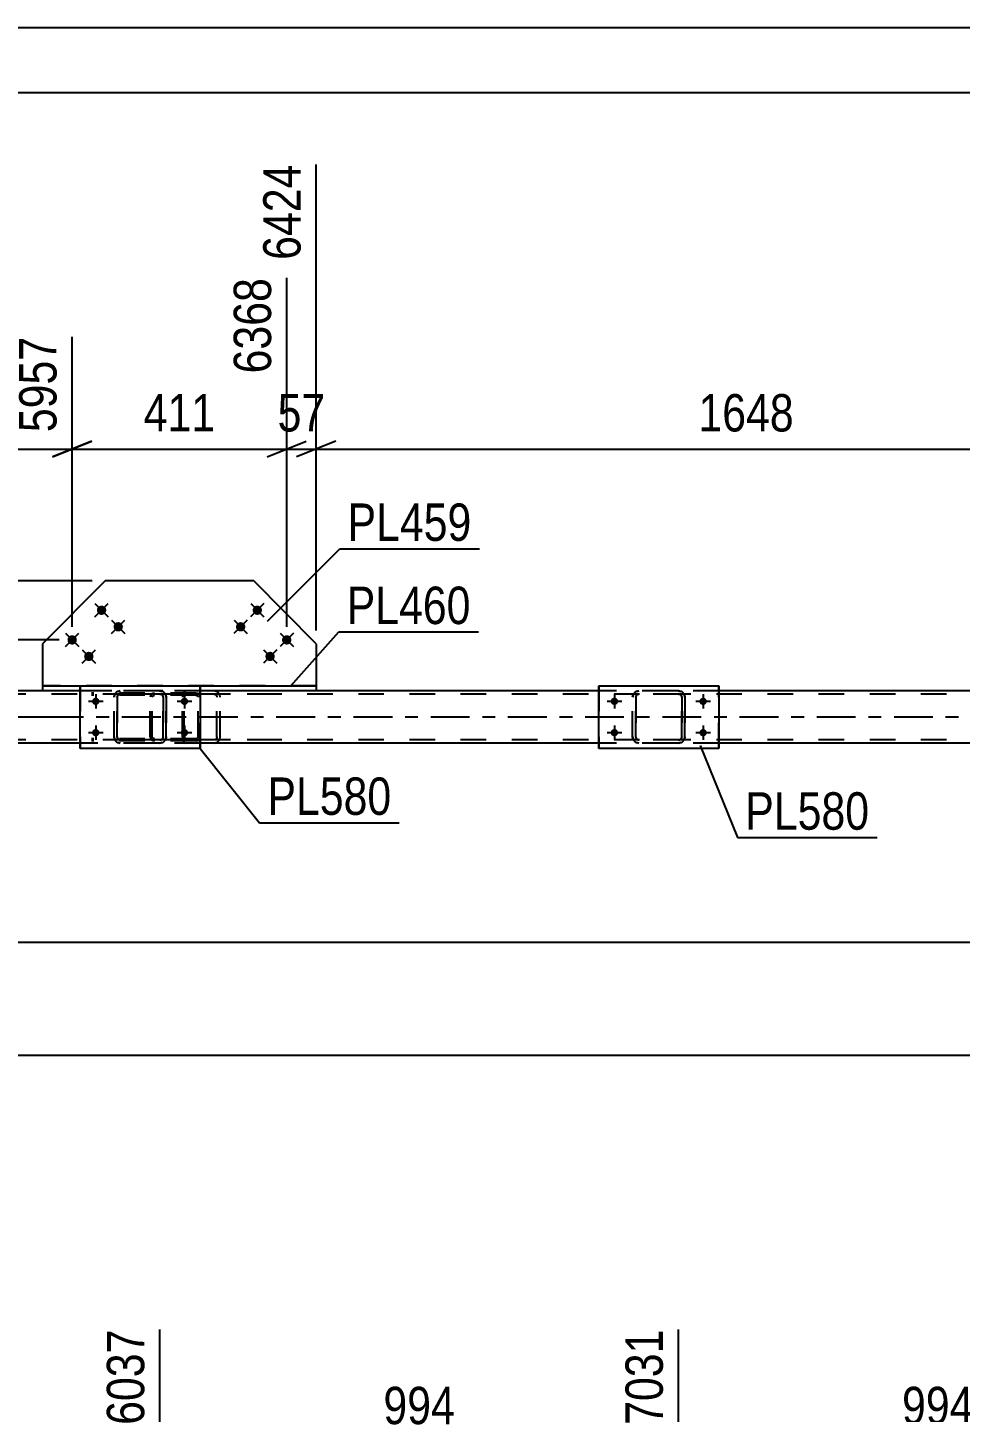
# Model space of a CAD drawing. Header units: millimetres. Extents: x 0 to 841, y 0 to 594.
# Drawn here: x 294.1 to 365.6, y 487.9 to 594 of the extents above; entities that cross this region are included whole.
import ezdxf

# ---------------------------------------------------------------- set-up
doc = ezdxf.new("R2010")
doc.units = ezdxf.units.MM
doc.linetypes.add('DXK_LINE_DOT2', pattern=[3.9198, 1.9599, -1.9599])
doc.linetypes.add('DXK_LINE_DOT3', pattern=[5.918699999999999, 2.979, -0.9799, 0.9799, -0.9799])
doc.styles.add('Arial Narrow', font='ARIALN.TTF', dxfattribs={"height": 0.2})

# ---------------------------------------------------------------- blocks, each defined once
blk = doc.blocks.new('Unknown-570349097-1114 - 28277')
at = {"color": 5, "linetype": 'Continuous'}
for p, q in [((841, 594), (0, 594)), ((836, 589), (5, 589))]:
    blk.add_line(p, q, dxfattribs=at)
blk = doc.blocks.new('Bolt-570349097-2302 - 2282')
at = {"linetype": 'Continuous'}
for points in [[(299.0493897905085, 542.3844698417781), (299.0555084666271, 542.4426851147499), (299.0735970707765, 542.4983561000306), (299.1028650441567, 542.5490497084245), (299.1420332358874, 542.5925503859896), (299.1893898080404, 542.6269569443773), (299.2428650511704, 542.6507656518847), (299.3001218405501, 542.662935953747), (299.3586577797349, 542.6629359493734), (299.4159145672958, 542.6507656389548), (299.469389806868, 542.6269569234562), (299.5167463738794, 542.5925503579919), (299.5559145591096, 542.5490496745736), (299.5851825249143, 542.498356061806), (299.6032711207445, 542.4426850738222), (299.6093897881636, 542.384469799936), (299.603271112045, 542.3262545269642), (299.5851825078956, 542.2705835416835), (299.5559145345155, 542.2198899332898), (299.5167463427847, 542.1763892557245), (299.4693897706317, 542.141982697337), (299.4159145275017, 542.1181739898295), (299.3586577381221, 542.1060036879671), (299.3001217989373, 542.1060036923409), (299.2428650113763, 542.1181740027595), (299.1893897718041, 542.141982718258), (299.1420332047928, 542.1763892837223), (299.1028650195626, 542.2198899671407), (299.0735970537579, 542.2705835799081), (299.0555084579277, 542.326254567892)], [(305.8493897622999, 542.3844698417901), (305.8555084384278, 542.4426851147609), (305.8735970425861, 542.4983561000387), (305.9028650159743, 542.5490497084279), (305.942033207712, 542.5925503859869), (305.9893897798704, 542.626956944367), (306.0428650230043, 542.6507656518659), (306.1001218123858, 542.6629359537192), (306.1586577515706, 542.6629359493361), (306.2159145391296, 542.6507656389084), (306.269389778698, 542.6269569234014), (306.3167463457039, 542.5925503579294), (306.3559145309272, 542.5490496745049), (306.3851824967238, 542.4983560617327), (306.4032710925451, 542.442685073746), (306.409389759955, 542.384469799859), (306.4032710838272, 542.3262545268881), (306.3851824796689, 542.2705835416103), (306.3559145062807, 542.2198899332211), (306.316746314543, 542.1763892556621), (306.2693897423846, 542.1419826972821), (306.2159144992507, 542.1181739897831), (306.1586577098691, 542.10600368793), (306.1001217706844, 542.1060036923129), (306.0428649831254, 542.1181740027406), (305.989389743557, 542.1419827182476), (305.942033176551, 542.1763892837196), (305.9028649913278, 542.2198899671441), (305.8735970255312, 542.2705835799163), (305.8555084297099, 542.326254567903)], [(299.0493897905201, 539.9844698417782), (299.0555084666388, 540.0426851147499), (299.0735970707882, 540.0983561000306), (299.1028650441683, 540.1490497084245), (299.1420332358991, 540.1925503859896), (299.1893898080521, 540.2269569443773), (299.2428650511822, 540.2507656518846), (299.3001218405618, 540.262935953747), (299.3586577797466, 540.2629359493734), (299.4159145673075, 540.2507656389548), (299.4693898068797, 540.2269569234562), (299.5167463738911, 540.1925503579919), (299.5559145591213, 540.1490496745735), (299.585182524926, 540.098356061806), (299.6032711207561, 540.0426850738222), (299.6093897881753, 539.984469799936), (299.6032711120567, 539.9262545269643), (299.5851825079072, 539.8705835416836), (299.5559145345271, 539.8198899332897), (299.5167463427964, 539.7763892557246), (299.4693897706434, 539.741982697337), (299.4159145275133, 539.7181739898296), (299.3586577381337, 539.7060036879672), (299.3001217989489, 539.7060036923408), (299.2428650113879, 539.7181740027594), (299.1893897718158, 539.741982718258), (299.1420332048044, 539.7763892837223), (299.1028650195742, 539.8198899671407), (299.0735970537695, 539.8705835799082), (299.0555084579393, 539.926254567892)], [(305.8493897623115, 539.9844698417901), (305.8555084384395, 540.042685114761), (305.8735970425977, 540.0983561000387), (305.9028650159859, 540.1490497084279), (305.9420332077236, 540.1925503859869), (305.9893897798821, 540.226956944367), (306.0428650230159, 540.2507656518659), (306.1001218123974, 540.2629359537191), (306.1586577515823, 540.2629359493361), (306.2159145391413, 540.2507656389084), (306.2693897787096, 540.2269569234013), (306.3167463457156, 540.1925503579295), (306.3559145309389, 540.1490496745049), (306.3851824967355, 540.0983560617327), (306.4032710925568, 540.042685073746), (306.4093897599667, 539.984469799859), (306.4032710838388, 539.9262545268881), (306.3851824796805, 539.8705835416102), (306.3559145062924, 539.8198899332211), (306.3167463145547, 539.7763892556621), (306.2693897423962, 539.7419826972821), (306.2159144992624, 539.7181739897832), (306.1586577098808, 539.7060036879299), (306.100121770696, 539.706003692313), (306.042864983137, 539.7181740027406), (305.9893897435686, 539.7419827182476), (305.9420331765627, 539.7763892837196), (305.9028649913394, 539.8198899671441), (305.8735970255428, 539.8705835799163), (305.8555084297215, 539.926254567903)]]:
    blk.add_hatch(color=1, dxfattribs=at).paths.add_polyline_path(points)
at = {"color": 1, "linetype": 'Continuous'}
for p, q in [((299.8893897824651, 542.3844698215293), (298.7693897871547, 542.3844698215319)), ((299.3293897848098, 542.9444698215306), (299.3293897848098, 541.8244698215306)), ((306.6893897541249, 542.384469821513), (305.5693897588146, 542.3844698215156)), ((306.1293897564697, 542.9444698215143), (306.1293897564697, 541.8244698215143)), ((299.3293897848157, 540.5444698215306), (299.3293897848157, 539.4244698215306)), ((306.1293897564755, 540.5444698215142), (306.1293897564755, 539.4244698215143)), ((299.8893897824709, 539.9844698215293), (298.7693897871605, 539.9844698215319)), ((306.6893897541307, 539.9844698215129), (305.5693897588204, 539.9844698215156))]:
    blk.add_line(p, q, dxfattribs=at)
blk = doc.blocks.new('Part-570349097-2381 - 2282')
at = {"color": 2, "linetype": 'Continuous'}
for p, q in [((300.0492847735271, 551.6277052731417), (295.2582526690047, 546.8021468014737)), ((311.4366791828512, 551.6277052731149), (300.0492847735271, 551.6277052731417)), ((316.2277106770663, 546.8021468014241), (311.4366791828512, 551.6277052731149)), ((295.2582526690047, 546.8021468014737), (295.2582526689965, 543.5859236569423)), ((316.2277106770663, 546.8021468014241), (316.2277106770757, 543.5859236569901))]:
    blk.add_line(p, q, dxfattribs=at)
at = {"color": 7, "linetype": 'DXK_LINE_DOT2'}
blk.add_line((316.2277113902196, 543.5859234986729), (295.2582526689965, 543.5859236569423), dxfattribs=at)
blk = doc.blocks.new('Bolt-570349097-2321 - 2282')
at = {"linetype": 'Continuous'}
for points in [[(311.9650389563359, 549.1084917383976, -1), (311.4577532105197, 549.6194331950163, -1)], [(310.687685314767, 547.8402773738702, -1), (310.1803995689507, 548.351218830489, -1)], [(314.2196422711361, 546.8376408200847, -1), (313.7123565253198, 547.3485822767035, -1)], [(312.9422886295683, 545.5694264555574, -1), (312.4350028837521, 546.0803679121761, -1)]]:
    blk.add_hatch(color=1, dxfattribs=at).paths.add_polyline_path(points)
at = {"color": 1, "linetype": 'Continuous'}
for p, q in [((312.2223379709869, 549.871248212655), (311.2004550577495, 548.8566767210242)), ((311.2041107684382, 549.8749039233446), (312.2186822602982, 548.8530210103347)), ((310.9449843294413, 548.6030338481247), (309.9231014162038, 547.5884623564939)), ((309.9267571268926, 548.6066895588143), (310.9413286187526, 547.5848066458044)), ((314.4769412857394, 547.6003972943475), (313.4550583725019, 546.5858258027167)), ((313.4587140831907, 547.604053005037), (314.4732855750506, 546.5821700920271)), ((313.1995876441937, 546.3321829298172), (312.1777047309563, 545.3176114381864)), ((312.181360441645, 546.3358386405067), (313.195931933505, 545.3139557274968))]:
    blk.add_line(p, q, dxfattribs=at)
blk = doc.blocks.new('Bolt-570349097-2322 - 2282')
at = {"linetype": 'Continuous'}
for points in [[(338.800925400774, 542.3844698415404), (338.8070440769019, 542.4426851145112), (338.8251326810602, 542.498356099789), (338.8544006544483, 542.5490497081782), (338.893568846186, 542.5925503857372), (338.9409254183445, 542.6269569441173), (338.9944006614783, 542.6507656516162), (339.0516574508599, 542.6629359534694), (339.1101933900447, 542.6629359490864), (339.1674501776037, 542.6507656386588), (339.2209254171721, 542.6269569231517), (339.268281984178, 542.5925503576798), (339.3074501694014, 542.5490496742552), (339.3367181351979, 542.498356061483), (339.3548067310193, 542.4426850734964), (339.3609253984292, 542.3844697996092), (339.3548067223013, 542.3262545266384), (339.336718118143, 542.2705835413606), (339.3074501447549, 542.2198899329713), (339.2682819530172, 542.1763892554123), (339.2209253808587, 542.1419826970323), (339.1674501377249, 542.1181739895334), (339.1101933483433, 542.1060036876802), (339.0516574091585, 542.1060036920632), (338.9944006215995, 542.1181740024908), (338.9409253820311, 542.1419827179978), (338.8935688150251, 542.1763892834698), (338.8544006298018, 542.2198899668944), (338.8251326640052, 542.2705835796665), (338.8070440681839, 542.3262545676532)], [(345.600925372563, 542.3844698415078), (345.607044048691, 542.4426851144785), (345.6251326528492, 542.4983560997564), (345.6544006262374, 542.5490497081456), (345.6935688179751, 542.5925503857046), (345.7409253901336, 542.6269569440847), (345.7944006332674, 542.6507656515836), (345.851657422649, 542.6629359534369), (345.9101933618338, 542.6629359490538), (345.9674501493928, 542.6507656386261), (346.0209253889612, 542.6269569231191), (346.0682819559671, 542.5925503576472), (346.1074501411904, 542.5490496742226), (346.136718106987, 542.4983560614504), (346.1548067028083, 542.4426850734637), (346.1609253702183, 542.3844697995767), (346.1548066940904, 542.3262545266058), (346.1367180899321, 542.2705835413279), (346.1074501165439, 542.2198899329388), (346.0682819248062, 542.1763892553798), (346.0209253526478, 542.1419826969998), (345.9674501095139, 542.1181739895007), (345.9101933201324, 542.1060036876476), (345.8516573809476, 542.1060036920305), (345.7944005933886, 542.1181740024582), (345.7409253538202, 542.1419827179653), (345.6935687868142, 542.1763892834372), (345.6544006015909, 542.2198899668617), (345.6251326357943, 542.2705835796339), (345.6070440399729, 542.3262545676206)], [(338.8009254007845, 539.9844698415403), (338.8070440769125, 540.0426851145112), (338.8251326810707, 540.098356099789), (338.8544006544589, 540.1490497081782), (338.8935688461966, 540.1925503857371), (338.9409254183551, 540.2269569441172), (338.9944006614888, 540.2507656516161), (339.0516574508704, 540.2629359534694), (339.1101933900552, 540.2629359490863), (339.1674501776142, 540.2507656386587), (339.2209254171826, 540.2269569231516), (339.2682819841885, 540.1925503576797), (339.3074501694118, 540.1490496742551), (339.3367181352084, 540.0983560614831), (339.3548067310297, 540.0426850734964), (339.3609253984397, 539.9844697996092), (339.3548067223118, 539.9262545266384), (339.3367181181535, 539.8705835413606), (339.3074501447653, 539.8198899329714), (339.2682819530277, 539.7763892554125), (339.2209253808692, 539.7419826970324), (339.1674501377354, 539.7181739895334), (339.1101933483538, 539.7060036876802), (339.051657409169, 539.7060036920632), (338.99440062161, 539.7181740024909), (338.9409253820416, 539.741982717998), (338.8935688150357, 539.7763892834698), (338.8544006298124, 539.8198899668944), (338.8251326640158, 539.8705835796666), (338.8070440681944, 539.9262545676532)], [(345.6009253725747, 539.9844698415078), (345.6070440487026, 540.0426851144786), (345.6251326528609, 540.0983560997564), (345.6544006262491, 540.1490497081456), (345.6935688179868, 540.1925503857046), (345.7409253901452, 540.2269569440847), (345.7944006332791, 540.2507656515836), (345.8516574226607, 540.2629359534368), (345.9101933618454, 540.2629359490538), (345.9674501494044, 540.2507656386261), (346.0209253889728, 540.2269569231191), (346.0682819559788, 540.1925503576472), (346.1074501412021, 540.1490496742226), (346.1367181069987, 540.0983560614504), (346.15480670282, 540.0426850734638), (346.16092537023, 539.9844697995767), (346.154806694102, 539.9262545266058), (346.1367180899438, 539.870583541328), (346.1074501165556, 539.8198899329387), (346.0682819248179, 539.7763892553797), (346.0209253526594, 539.7419826969997), (345.9674501095256, 539.7181739895008), (345.910193320144, 539.7060036876476), (345.8516573809592, 539.7060036920305), (345.7944005934002, 539.7181740024582), (345.7409253538318, 539.7419827179652), (345.6935687868258, 539.7763892834372), (345.6544006016026, 539.8198899668618), (345.6251326358059, 539.870583579634), (345.6070440399846, 539.9262545676206)]]:
    blk.add_hatch(color=1, dxfattribs=at).paths.add_polyline_path(points)
at = {"color": 1, "linetype": 'Continuous'}
for p, q in [((339.6409253919692, 542.3844698213412), (338.5209253966589, 542.3844698213439)), ((339.080925394314, 542.9444698213425), (339.080925394314, 541.8244698213425)), ((346.440925363629, 542.384469821325), (345.3209253683187, 542.3844698213276)), ((345.8809253659739, 542.9444698213263), (345.8809253659739, 541.8244698213263)), ((339.0809253943187, 540.5444698213425), (339.0809253943187, 539.4244698213425)), ((345.8809253659797, 540.5444698213263), (345.8809253659797, 539.4244698213263)), ((339.6409253919738, 539.9844698213412), (338.5209253966635, 539.9844698213439)), ((346.4409253636349, 539.9844698213249), (345.3209253683245, 539.9844698213276))]:
    blk.add_line(p, q, dxfattribs=at)
blk = doc.blocks.new('Bolt-570349097-2323 - 2282')
at = {"linetype": 'Continuous'}
for points in [[(300.0282104762692, 549.6194332118745, -1), (299.520924730452, 549.1084917552568, -1)], [(297.7736071615191, 547.3485822935833, -1), (297.2663214157018, 546.8376408369655, -1)], [(301.3055641178498, 548.3512188473348, -1), (300.7982783720325, 547.8402773907171, -1)], [(299.0509608030997, 546.0803679290436, -1), (298.5436750572824, 545.5694264724259, -1)]]:
    blk.add_hatch(color=1, dxfattribs=at).paths.add_polyline_path(points)
at = {"color": 1, "linetype": 'Continuous'}
for p, q in [((299.2636264988759, 549.8712481507877), (300.2855094121114, 548.8566766591549)), ((299.2672822096029, 548.8530209484269), (300.2818537013844, 549.8749038615157)), ((300.5409801404285, 548.6030337862516), (301.562863053664, 547.5884622946188)), ((300.5446358511555, 547.5848065838908), (301.559207342937, 548.6066894969796)), ((297.0090231841642, 547.6003972324912), (298.0309060973997, 546.5858257408585)), ((297.0126788948912, 546.5821700301304), (298.0272503866727, 547.6040529432192)), ((298.2863768257168, 546.3321828679545), (299.3082597389523, 545.3176113763218)), ((298.2900325364438, 545.3139556655937), (299.3046040282253, 546.3358385786826))]:
    blk.add_line(p, q, dxfattribs=at)
blk = doc.blocks.new('Part-570349097-2469 - 2282')
at = {"color": 2, "linetype": 'Continuous'}
for p, q in [((337.880925335962, 543.5844698220242), (337.88088141034, 543.5844698220271)), ((337.880925335962, 538.7844698220242), (337.880925335962, 543.5844698220242)), ((337.880925335962, 543.5844698220242), (347.0809252980211, 543.584469822002)), ((347.0809252980211, 543.584469822002), (347.0809252980211, 538.784469822002)), ((337.88088141034, 538.7844698220271), (337.880925335962, 538.7844698220242)), ((347.0809252980211, 538.784469822002), (337.880925335962, 538.7844698220242))]:
    blk.add_line(p, q, dxfattribs=at)
at = {"color": 7, "linetype": 'DXK_LINE_DOT2'}
for p, q in [((337.88088141034, 543.5844698220271), (337.88088141034, 538.7844698220271)), ((337.880925335962, 543.5844698220242), (337.88088141034, 543.5844698220271)), ((347.0808813723979, 538.7844698220056), (347.0808813723979, 543.5844698220055)), ((337.880925335962, 538.7844698220242), (337.88088141034, 538.7844698220271))]:
    blk.add_line(p, q, dxfattribs=at)
blk = doc.blocks.new('Part-570349097-2470 - 2282')
at = {"color": 7, "linetype": 'DXK_LINE_DOT2'}
for p, q in [((340.7758374440785, 543.1479319970141), (340.959525490665, 543.1844698214084)), ((340.9610351080656, 543.1844698213065), (340.7773470612906, 543.1479319969122)), ((344.0010350955184, 543.1844698212994), (340.959525490665, 543.1844698214084)), ((343.9995254749489, 543.1844698214013), (344.1832135215354, 543.147931997006)), ((344.1847231422946, 543.1479319969042), (344.0010350955184, 543.1844698212994)), ((340.4795254931458, 542.7044698214095), (340.5160633173526, 542.8881578689447)), ((340.4795254931458, 542.7044698214095), (340.4810351100493, 542.7044698213076)), ((340.4795254931458, 539.6644698214095), (340.4795254931458, 542.7044698214095)), ((340.517572934291, 542.8881578688429), (340.4810351100493, 542.7044698213076)), ((340.4810351100493, 539.6644698213076), (340.4810351100493, 542.7044698213076)), ((340.7377944040088, 542.7963138451765), (340.7195254919048, 542.7044698214089)), ((340.7210351090575, 542.704469821307), (340.7195254919048, 542.7044698214089)), ((340.7195254919048, 542.7044698214089), (340.7195254919048, 539.6644698214089)), ((340.7210351090575, 542.704469821307), (340.7393040211789, 542.7963138450747)), ((340.7210351090575, 539.6644698213071), (340.7210351090575, 542.704469821307)), ((340.7898198640578, 542.8741754488939), (340.7377944040088, 542.7963138451765)), ((340.7393040211789, 542.7963138450747), (340.7913294812838, 542.874175448792)), ((340.8676814673724, 542.9262009092118), (340.7898198640578, 542.8741754488939)), ((340.7913294812838, 542.874175448792), (340.8691910846787, 542.9262009091094)), ((340.959525490665, 542.9444698214083), (340.8676814673724, 542.9262009092118)), ((340.8691910846787, 542.9262009091094), (340.9610351080656, 542.9444698213065)), ((344.0010350955184, 542.9444698212994), (340.959525490665, 542.9444698214083)), ((344.0913694982416, 542.9262009092042), (343.9995254749489, 542.9444698214013)), ((344.0010350955184, 542.9444698212994), (344.0928791189065, 542.9262009091018)), ((344.1692311015573, 542.8741754488857), (344.0913694982416, 542.9262009092042)), ((344.0928791189065, 542.9262009091018), (344.1707407223025, 542.8741754487838)), ((344.2212565616052, 542.7963138451684), (344.1692311015573, 542.8741754488857)), ((344.1707407223025, 542.8741754487838), (344.2227661824062, 542.7963138450665)), ((344.2373839524905, 542.7152359756512), (344.2212565616052, 542.7963138451684)), ((344.2227661824062, 542.7963138450665), (344.2410350945277, 542.7044698212989)), ((344.2395254737091, 542.7044698214007), (344.2373839524905, 542.7152359756512)), ((344.2410350945277, 542.7044698212989), (344.2395254737091, 542.7044698214007)), ((344.2395254737091, 542.7044698214007), (344.2395254737091, 539.6644698214008)), ((344.2410350945277, 539.6644698212989), (344.2410350945277, 542.7044698212989)), ((344.4429876482625, 542.8881578689354), (344.4795254724693, 542.7044698214002)), ((344.481035093537, 542.7044698212983), (344.444497269293, 542.8881578688336)), ((344.481035093537, 542.7044698212983), (344.4795254724693, 542.7044698214002)), ((344.4795254724693, 542.7044698214002), (344.4795254724693, 539.6644698214002)), ((344.481035093537, 539.6644698212983), (344.481035093537, 542.7044698212983)), ((340.4810351100493, 539.6644698213076), (340.4795254931458, 539.6644698214095)), ((340.5160633173526, 539.4807817738742), (340.4795254931458, 539.6644698214095)), ((340.4810351100493, 539.6644698213076), (340.517572934291, 539.4807817737724)), ((340.7195254919048, 539.6644698214089), (340.7210351090575, 539.6644698213071)), ((340.7195254919048, 539.6644698214089), (340.7377944040088, 539.5726257976413)), ((340.7393040211789, 539.5726257975394), (340.7210351090575, 539.6644698213071)), ((340.7377944040088, 539.5726257976413), (340.7898198640578, 539.494764193924)), ((340.7913294812838, 539.4947641938221), (340.7393040211789, 539.5726257975394)), ((340.959525490665, 539.1844698214084), (340.7758374440785, 539.2210076458036)), ((340.7773470612906, 539.2210076457018), (340.9610351080656, 539.1844698213065)), ((340.7898198640578, 539.494764193924), (340.8676814673724, 539.442738733606)), ((340.8691910846787, 539.4427387335036), (340.7913294812838, 539.4947641938221)), ((340.8676814673724, 539.442738733606), (340.959525490665, 539.4244698214084)), ((340.9610351080656, 539.4244698213065), (340.8691910846787, 539.4427387335036)), ((344.0010350955184, 539.4244698212995), (340.959525490665, 539.4244698214084)), ((344.0010350955184, 539.1844698212994), (340.959525490665, 539.1844698214084)), ((343.9995254749489, 539.4244698214013), (344.0913694982416, 539.4427387335984)), ((344.1832135215354, 539.2210076457956), (343.9995254749489, 539.1844698214013)), ((344.0928791189065, 539.442738733496), (344.0010350955184, 539.4244698212995)), ((344.0010350955184, 539.1844698212994), (344.1847231422946, 539.2210076456937)), ((344.0913694982416, 539.4427387335984), (344.1692311015573, 539.4947641939158)), ((344.1707407223025, 539.4947641938139), (344.0928791189065, 539.442738733496)), ((344.1692311015573, 539.4947641939158), (344.2212565616052, 539.5726257976331)), ((344.2227661824062, 539.5726257975313), (344.1707407223025, 539.4947641938139)), ((344.2212565616052, 539.5726257976331), (344.2395254737091, 539.6644698214008)), ((344.2410350945277, 539.6644698212989), (344.2227661824062, 539.5726257975313)), ((344.2395254737091, 539.6644698214008), (344.2410350945277, 539.6644698212989)), ((344.4795254724693, 539.6644698214002), (344.4429876482625, 539.4807817738649)), ((344.444497269293, 539.480781773763), (344.481035093537, 539.6644698212983)), ((344.4795254724693, 539.6644698214002), (344.481035093537, 539.6644698212983))]:
    blk.add_line(p, q, dxfattribs=at)
at = {"color": 7, "linetype": 'DXK_LINE_DOT3'}
blk.add_line((342.4820525950103, 541.1844698203932), (342.4785080003443, 541.1844698208716), dxfattribs=at)
at = {"color": 7, "linetype": 'DXK_LINE_DOT2'}
for centre, radius, start, end in [((340.9595254922861, 542.7044698230305), 0.4799999987588984, 112.5000001482278, 157.5000001480804), ((340.9610351093679, 542.7044698225918), 0.4799999990202568, 112.5000001184796, 157.5000001174824), ((343.9995254733325, 542.704469823026), 0.4799999987538754, 22.49999985156085, 67.49999985211895), ((344.0010350942222, 542.7044698225916), 0.4799999990111311, 22.49999988180539, 67.49999988170778), ((340.9595254922859, 539.6644698197863), 0.4799999987579057, 202.4999998516888, 247.4999998517453), ((340.9610351093678, 539.6644698200213), 0.4799999990193215, 202.4999998822862, 247.4999998814881), ((343.9995254733329, 539.664469819776), 0.4799999987541378, 292.5000001478181, 337.5000001482466), ((344.0010350942221, 539.6644698200072), 0.4799999990121123, 292.5000001182653, 337.5000001179638)]:
    blk.add_arc(centre, radius, start, end, dxfattribs=at)
blk = doc.blocks.new('Part-570349097-2475 - 2282')
at = {"color": 2, "linetype": 'Continuous'}
for p, q in [((298.1293897272168, 543.5844698221179), (298.1293458015949, 543.5844698221214)), ((298.1293897272168, 538.7844698221179), (298.1293897272168, 543.5844698221179)), ((298.1293897272168, 543.5844698221179), (307.329389689276, 543.5844698220964)), ((307.329389689276, 543.5844698220964), (307.329389689276, 538.7844698220963)), ((298.1293458015949, 538.7844698221214), (298.1293897272168, 538.7844698221179)), ((307.329389689276, 538.7844698220963), (298.1293897272168, 538.7844698221179))]:
    blk.add_line(p, q, dxfattribs=at)
at = {"color": 7, "linetype": 'DXK_LINE_DOT2'}
for p, q in [((298.1293458015949, 543.5844698221214), (298.1293458015949, 538.7844698221214)), ((298.1293897272168, 543.5844698221179), (298.1293458015949, 543.5844698221214)), ((307.3293457636528, 538.7844698220998), (307.3293457636528, 543.5844698220999)), ((298.1293897272168, 538.7844698221179), (298.1293458015949, 538.7844698221214))]:
    blk.add_line(p, q, dxfattribs=at)
blk = doc.blocks.new('Part-570349097-2476 - 2282')
at = {"color": 7, "linetype": 'DXK_LINE_DOT2'}
for p, q in [((301.0243018353334, 543.1479319971085), (301.2079898819199, 543.1844698215026)), ((301.2094994993228, 543.1844698214007), (301.0258114525454, 543.147931997006)), ((304.2494994867732, 543.1844698213932), (301.2079898819199, 543.1844698215026)), ((304.2479898662038, 543.1844698214957), (304.4316779127903, 543.1479319971003)), ((304.4331875335506, 543.1479319969984), (304.2494994867732, 543.1844698213932)), ((300.7279898844019, 542.7044698215038), (300.7645277086074, 542.888157869039)), ((300.7279898844019, 542.7044698215038), (300.7294995013031, 542.704469821402)), ((300.7279898844019, 539.6644698215038), (300.7279898844019, 542.7044698215038)), ((300.766037325547, 542.8881578689366), (300.7294995013031, 542.704469821402)), ((300.7294995013031, 539.6644698214019), (300.7294995013031, 542.704469821402)), ((300.9862587952637, 542.7963138452708), (300.9679898831609, 542.7044698215032)), ((300.9694995003123, 542.7044698214013), (300.9679898831609, 542.7044698215032)), ((300.9679898831609, 542.7044698215032), (300.9679898831609, 539.6644698215032)), ((300.9694995003123, 542.7044698214013), (300.9877684124338, 542.7963138451689)), ((300.9694995003123, 539.6644698214013), (300.9694995003123, 542.7044698214013)), ((301.0382842553127, 542.8741754489881), (300.9862587952637, 542.7963138452708)), ((300.9877684124338, 542.7963138451689), (301.0397938725375, 542.8741754488857)), ((301.1161458586272, 542.9262009093055), (301.0382842553127, 542.8741754489881)), ((301.0397938725375, 542.8741754488857), (301.1176554759347, 542.9262009092037)), ((301.2079898819199, 542.9444698215026), (301.1161458586272, 542.9262009093055)), ((301.1176554759347, 542.9262009092037), (301.2094994993228, 542.9444698214007)), ((304.2494994867732, 542.9444698213932), (301.2079898819199, 542.9444698215026)), ((304.3398338894964, 542.926200909298), (304.2479898662038, 542.9444698214957)), ((304.2494994867732, 542.9444698213932), (304.3413435101625, 542.9262009091962)), ((304.4176954928122, 542.87417544898), (304.3398338894964, 542.926200909298)), ((304.3413435101625, 542.9262009091962), (304.4192051135574, 542.8741754488782)), ((304.46972095286, 542.7963138452627), (304.4176954928122, 542.87417544898)), ((304.4192051135574, 542.8741754488782), (304.47123057366, 542.7963138451603)), ((304.4857928563437, 542.7155149297579), (304.46972095286, 542.7963138452627)), ((304.47123057366, 542.7963138451603), (304.4894994857825, 542.7044698213926)), ((304.4879898649652, 542.7044698214951), (304.4857928563437, 542.7155149297579)), ((304.4894994857825, 542.7044698213926), (304.4879898649652, 542.7044698214951)), ((304.4879898649652, 542.7044698214951), (304.4879898649652, 539.664469821495)), ((304.4894994857825, 539.6644698213926), (304.4894994857825, 542.7044698213926)), ((304.6914520395174, 542.8881578690298), (304.7279898637242, 542.7044698214945)), ((304.729499484793, 542.7044698213921), (304.6929616605478, 542.8881578689272)), ((304.729499484793, 542.7044698213921), (304.7279898637242, 542.7044698214945)), ((304.7279898637242, 542.7044698214945), (304.7279898637242, 539.6644698214944)), ((304.729499484793, 539.664469821392), (304.729499484793, 542.7044698213921)), ((300.7294995013031, 539.6644698214019), (300.7279898844019, 539.6644698215038)), ((300.7645277086074, 539.4807817739685), (300.7279898844019, 539.6644698215038)), ((300.7294995013031, 539.6644698214019), (300.766037325547, 539.480781773866)), ((300.9679898831609, 539.6644698215032), (300.9694995003123, 539.6644698214013)), ((300.9679898831609, 539.6644698215032), (300.9862587952637, 539.5726257977356)), ((300.9877684124338, 539.5726257976337), (300.9694995003123, 539.6644698214013)), ((300.9862587952637, 539.5726257977356), (301.0382842553127, 539.4947641940182)), ((301.0397938725375, 539.4947641939158), (300.9877684124338, 539.5726257976337)), ((301.2079898819199, 539.1844698215026), (301.0243018353334, 539.221007645898)), ((301.0258114525454, 539.2210076457956), (301.2094994993228, 539.1844698214007)), ((301.0382842553127, 539.4947641940182), (301.1161458586272, 539.4427387336997)), ((301.1176554759347, 539.4427387335978), (301.0397938725375, 539.4947641939158)), ((301.1161458586272, 539.4427387336997), (301.2079898819199, 539.4244698215026)), ((301.2094994993228, 539.4244698214007), (301.1176554759347, 539.4427387335978)), ((304.2494994867732, 539.4244698213932), (301.2079898819199, 539.4244698215026)), ((304.2494994867732, 539.1844698213932), (301.2079898819199, 539.1844698215026)), ((304.2479898662038, 539.4244698214957), (304.3398338894964, 539.4427387336922)), ((304.4316779127903, 539.2210076458898), (304.2479898662038, 539.1844698214957)), ((304.3413435101625, 539.4427387335903), (304.2494994867732, 539.4244698213932)), ((304.2494994867732, 539.1844698213932), (304.4331875335506, 539.221007645788)), ((304.3398338894964, 539.4427387336922), (304.4176954928122, 539.4947641940101)), ((304.4192051135574, 539.4947641939083), (304.3413435101625, 539.4427387335903)), ((304.4176954928122, 539.4947641940101), (304.46972095286, 539.5726257977275)), ((304.47123057366, 539.5726257976249), (304.4192051135574, 539.4947641939083)), ((304.46972095286, 539.5726257977275), (304.4879898649652, 539.664469821495)), ((304.4894994857825, 539.6644698213926), (304.47123057366, 539.5726257976249)), ((304.4879898649652, 539.664469821495), (304.4894994857825, 539.6644698213926)), ((304.7279898637242, 539.6644698214944), (304.6914520395174, 539.4807817739593)), ((304.6929616605478, 539.4807817738567), (304.729499484793, 539.664469821392)), ((304.7279898637242, 539.6644698214944), (304.729499484793, 539.664469821392))]:
    blk.add_line(p, q, dxfattribs=at)
at = {"color": 7, "linetype": 'DXK_LINE_DOT3'}
blk.add_line((302.7305169855061, 541.1844698205799), (302.7269723908402, 541.1844698210609), dxfattribs=at)
at = {"color": 7, "linetype": 'DXK_LINE_DOT2'}
for centre, radius, start, end in [((301.207989883541, 542.7044698231249), 0.4799999987588983, 112.5000001482278, 157.5000001480804), ((301.2094995006177, 542.7044698226927), 0.4799999990117553, 112.5000001182426, 157.5000001179791), ((304.2479898645874, 542.7044698231202), 0.4799999987538855, 22.49999985156593, 67.49999985212678), ((304.2494994854774, 542.7044698226873), 0.4799999990101145, 22.49999988159221, 67.49999988154406), ((301.2079898835414, 539.6644698198811), 0.4799999987586611, 202.499999851727, 247.4999998517093), ((301.2094995006181, 539.6644698201085), 0.4799999990115444, 202.499999881827, 247.4999998816913), ((304.2479898645878, 539.6644698198703), 0.4799999987541248, 292.5000001478103, 337.5000001482415), ((304.2494994854782, 539.6644698200998), 0.4799999990105535, 292.5000001183278, 337.5000001180234)]:
    blk.add_arc(centre, radius, start, end, dxfattribs=at)
blk = doc.blocks.new('Part-570349097-2549 - 2282')
at = {"color": 2, "linetype": 'Continuous'}
for p, q in [((295.2582530536246, 543.5859235424286), (295.2582530536246, 543.1859235424287)), ((295.2582530536246, 543.5859235424286), (316.2277117740048, 543.5859235423792)), ((298.1293897272168, 543.185923542422), (295.2582530536246, 543.1859235424287)), ((316.2277117740048, 543.1859235423792), (307.329389689276, 543.1859235424002)), ((316.2277117740048, 543.5859235423792), (316.2277117740048, 543.1859235423792))]:
    blk.add_line(p, q, dxfattribs=at)
at = {"color": 7, "linetype": 'DXK_LINE_DOT2'}
blk.add_line((307.329389689276, 543.1859235424002), (298.1293897272168, 543.185923542422), dxfattribs=at)
blk = doc.blocks.new('Part-570349097-2594 - 2282')
at = {"color": 2, "linetype": 'Continuous'}
for p, q in [((295.2582530536246, 543.1859235584317), (267.577616724132, 543.1859235584972)), ((337.880925335962, 543.1859235583307), (316.2277117740048, 543.185923558382)), ((377.6324640482151, 543.1859235582366), (347.0809252980211, 543.1859235583089)), ((298.1293897272168, 539.1859235584249), (267.577616724132, 539.1859235584972)), ((337.880925335962, 539.1859235583307), (307.329389689276, 539.185923558403)), ((377.6324640482151, 539.1859235582366), (347.0809252980211, 539.1859235583089))]:
    blk.add_line(p, q, dxfattribs=at)
at = {"color": 7, "linetype": 'DXK_LINE_DOT2'}
for p, q in [((316.2277117740048, 543.185923558382), (295.2582530536246, 543.1859235584317)), ((347.0809252980211, 543.1859235583089), (337.880925335962, 543.1859235583307)), ((752.595995924708, 542.9459235573684), (76.4147345815191, 542.9459235589503)), ((752.595995924708, 539.4259235573683), (76.4147345815191, 539.4259235589503)), ((307.329389689276, 539.185923558403), (298.1293897272168, 539.1859235584249)), ((347.0809252980211, 539.1859235583089), (337.880925335962, 539.1859235583307))]:
    blk.add_line(p, q, dxfattribs=at)
at = {"color": 7, "linetype": 'DXK_LINE_DOT3'}
blk.add_line((76.4147345815191, 541.1859235589337), (752.595995924708, 541.1859235557312), dxfattribs=at)
blk = doc.blocks.new('Part-570349097-2602 - 2282')
at = {"color": 7, "linetype": 'DXK_LINE_DOT2'}
for p, q in [((306.2313216654339, 543.1859235902707), (306.1317643721238, 543.1493857658777)), ((312.8953026027523, 543.1859235903283), (306.2313216654339, 543.1859235902707)), ((307.359476008733, 542.9459235902451), (307.359476008733, 543.1859235902451)), ((308.5598262145731, 543.1493857658475), (308.3667845226591, 543.1859235902429)), ((305.9909690976922, 542.8896116378112), (305.9711659207905, 542.7059235902766)), ((305.9711659207905, 539.6659235902765), (305.9711659207905, 542.7059235902766)), ((306.0473637742316, 543.0453348452442), (305.9909690976922, 542.8896116378112)), ((306.1317643721238, 543.1493857658777), (306.0473637742316, 543.0453348452442)), ((306.101243793111, 542.7059235902736), (306.1111453815631, 542.7977676140407)), ((306.101243793111, 539.6659235902737), (306.101243793111, 542.7059235902736)), ((306.1111453815631, 542.7977676140407), (306.1393427198321, 542.8756292177575)), ((306.1393427198321, 542.8756292177575), (306.1815430187795, 542.9276546780742)), ((306.1815430187795, 542.9276546780742), (306.2313216654339, 542.9459235902707)), ((312.8953026027523, 542.9459235903283), (306.2313216654339, 542.9459235902707)), ((308.3667845226591, 542.9459235902428), (308.4633053686155, 542.9276546780457)), ((308.4633053686155, 542.9276546780457), (308.5451317907392, 542.8756292177271)), ((308.5451317907392, 542.8756292177271), (308.5998064580198, 542.7977676140099)), ((308.5998064580198, 542.7977676140099), (308.6190056479896, 542.7059235902423)), ((308.6190056479896, 539.6659235902422), (308.6190056479896, 542.7059235902423)), ((308.8712267733225, 542.7059235902416), (308.8328283933806, 542.8896116377769)), ((308.8712267733225, 539.6659235902416), (308.8712267733225, 542.7059235902416)), ((305.9711659207905, 539.6659235902765), (305.9909690976922, 539.4822355427407)), ((305.9909690976922, 539.4822355427407), (306.0473637742316, 539.3265123353056)), ((306.0473637742316, 539.3265123353056), (306.1317643721238, 539.2224614146672)), ((306.1111453815631, 539.5740795665055), (306.101243793111, 539.6659235902737)), ((306.1393427198321, 539.4962179627876), (306.1111453815631, 539.5740795665055)), ((306.1317643721238, 539.2224614146672), (306.2313216654339, 539.1859235902707)), ((306.1815430187795, 539.4441925024685), (306.1393427198321, 539.4962179627876)), ((306.2313216654339, 539.4259235902707), (306.1815430187795, 539.4441925024685)), ((312.8953026027442, 539.4259235903284), (306.2313216654339, 539.4259235902707)), ((312.8953026027442, 539.1859235903283), (306.2313216654339, 539.1859235902707)), ((307.359476008733, 539.1859235902451), (307.359476008733, 539.4259235902451)), ((308.4633053686155, 539.4441925024399), (308.3667845226591, 539.4259235902427)), ((308.3667845226591, 539.1859235902429), (308.5598262145731, 539.222461414637)), ((308.5451317907392, 539.4962179627573), (308.4633053686155, 539.4441925024399)), ((308.5998064580198, 539.5740795664746), (308.5451317907392, 539.4962179627573)), ((308.6190056479896, 539.6659235902422), (308.5998064580198, 539.5740795664746)), ((308.8328283933806, 539.4822355427063), (308.8712267733225, 539.6659235902416))]:
    blk.add_line(p, q, dxfattribs=at)
for centre, radius, start, end in [((308.3823653435721, 542.689549372794), 0.4928913360091224, 23.94724192882859, 68.89731323093123), ((308.382365343572, 539.6822978076915), 0.4928913360101366, 291.1026867690375, 336.0527580709423)]:
    blk.add_arc(centre, radius, start, end, dxfattribs=at)
blk = doc.blocks.new('Part-570349097-2603 - 2282')
at = {"color": 7, "linetype": 'DXK_LINE_DOT2'}
for p, q in [((307.021054687351, 543.0159235865397), (299.0045128229132, 543.0159235866549)), ((307.021054687351, 542.8559235865396), (299.0045128229132, 542.8559235866549)), ((303.514542984924, 542.8183822849044), (303.4887821961008, 542.6959235865478)), ((303.4887821961008, 539.6759235865478), (303.4887821961008, 542.6959235865478)), ((303.6579928543651, 542.6959235865472), (303.670873248775, 542.7571529357258)), ((303.6579928543651, 539.6759235865472), (303.6579928543651, 542.6959235865472)), ((303.670873248775, 542.7571529357258), (303.7075535087217, 542.8090606715368)), ((303.8272035126283, 543.0159235865472), (303.6976952816348, 542.9915650369506)), ((303.7075535087217, 542.8090606715368), (303.7624493971315, 542.843744311749)), ((303.7624493971315, 542.843744311749), (303.8272035126283, 542.8559235865472)), ((307.1505629183445, 542.9915650369426), (307.021054687351, 543.0159235865397)), ((307.021054687351, 542.8559235865396), (307.0858088028477, 542.8437443117408)), ((307.0858088028477, 542.8437443117408), (307.1407046912587, 542.8090606715286)), ((307.1407046912587, 542.8090606715286), (307.1773849512019, 542.7571529357176)), ((307.1773849512019, 542.7571529357176), (307.1902653456141, 542.695923586539)), ((307.1902653456141, 539.675923586539), (307.1902653456141, 542.695923586539)), ((307.338051787386, 542.7977675821929), (307.3337152150552, 542.818382284895)), ((307.3594760038773, 542.6959235865385), (307.338051787386, 542.7977675821929)), ((307.3594760038773, 539.6759235865385), (307.3594760038773, 542.6959235865385)), ((307.021054687351, 539.5159235865397), (299.0045128229202, 539.5159235866549)), ((307.021054687351, 539.3559235865396), (299.0045128229202, 539.3559235866549)), ((303.4887821961008, 539.6759235865478), (303.514542984924, 539.5534648881911)), ((303.670873248775, 539.6146942373686), (303.6579928543651, 539.6759235865472)), ((303.7075535087217, 539.5627865015576), (303.670873248775, 539.6146942373686)), ((303.6976952816348, 539.3802821361437), (303.8272035126283, 539.3559235865472)), ((303.7624493971315, 539.5281028613455), (303.7075535087217, 539.5627865015576)), ((303.8272035126283, 539.5159235865472), (303.7624493971315, 539.5281028613455)), ((307.0858088028477, 539.5281028613373), (307.021054687351, 539.5159235865397)), ((307.021054687351, 539.3559235865396), (307.1505629183445, 539.3802821361355)), ((307.1407046912587, 539.5627865015495), (307.0858088028477, 539.5281028613373)), ((307.1773849512019, 539.6146942373605), (307.1407046912587, 539.5627865015495)), ((307.1902653456141, 539.675923586539), (307.1773849512019, 539.6146942373605)), ((307.3337152150552, 539.5534648881818), (307.3594760038773, 539.6759235865385))]:
    blk.add_line(p, q, dxfattribs=at)
for centre, radius, start, end in [((303.8154967398343, 542.6835428944844), 0.3297799627076381, 110.9290920559415, 155.8657005845885), ((307.0327614601445, 542.6835428944768), 0.329779962707319, 24.13429941512131, 69.07090794395904), ((303.8154967398342, 539.6883042786089), 0.3297799627066698, 204.1342994150749, 249.0709079440104), ((307.0327614601444, 539.6883042786023), 0.3297799627083501, 290.9290920559999, 335.8657005845404)]:
    blk.add_arc(centre, radius, start, end, dxfattribs=at)
blk = doc.blocks.new('StraightDimension-570349097-3339 - 2282')
at = {"color": 7, "linetype": 'Continuous'}
blk.add_line((61.11951739551088, 515.2821152711833), (783.0795756420005, 515.2821152711833), dxfattribs=at)
blk = doc.blocks.new('StraightDimension-570349097-19652 - 2282')
at = {"color": 7, "linetype": 'Continuous'}
for p, q in [((316.227711026842, 547.8021467242961), (316.227711026842, 583.524818676523)), ((313.9659998291207, 548.0931115485321), (313.9659998291207, 574.8248186765229)), ((312.465999769516, 561.1123186526811), (315.4659998887253, 562.3123187003648)), ((317.7277110864466, 562.3123187003648), (314.7277109672373, 561.1123186526811)), ((313.9659998291207, 561.712318676523), (316.227711026842, 561.712318676523))]:
    blk.add_line(p, q, dxfattribs=at)
at = {"color": 0, "linetype": 'Continuous'}
blk.add_wipeout([(315.6276819626025, 584.1248208803925), (311.42768196263086, 584.1248054529311), (311.4277132307893, 575.6123054529885), (315.627713230761, 575.61232088045)], dxfattribs=at)
at = {"color": 3, "linetype": 'Continuous', "style": 'Arial Narrow'}
blk.add_text('6424', height=2.86328125, rotation=90.0002104591497, dxfattribs=at).set_placement((315.027711026842, 576.212318676523))
at = {"color": 0}
blk.add_wipeout([(317.5249804279813, 562.462318676523), (317.5249804279813, 566.6623186765229), (312.66873042798125, 566.6623186765229), (312.66873042798125, 562.462318676523)], dxfattribs=at)
at = {"color": 3, "style": 'Arial Narrow'}
blk.add_text('57', height=2.86328125, dxfattribs=at).set_placement((313.2687304279813, 563.062318676523))
blk = doc.blocks.new('StraightDimension-570349097-10145 - 2282')
at = {"color": 7, "linetype": 'Continuous'}
blk.add_line((61.75951739499865, 523.9366836294365), (782.4395756419922, 523.9366836294365), dxfattribs=at)
blk = doc.blocks.new('StraightDimension-570349097-19651 - 2282')
at = {"color": 7, "linetype": 'Continuous'}
for p, q in [((316.227711026842, 547.8021467242961), (316.227711026842, 583.524818676523)), ((382.1280371920694, 548.0931115721726), (382.1280371920694, 570.3248186765229)), ((317.7277110864466, 562.3123187003648), (314.7277109672373, 561.1123186526811)), ((380.6280371324647, 561.1123186526811), (383.628037251674, 562.3123187003648)), ((316.227711026842, 561.712318676523), (382.1280371920694, 561.712318676523))]:
    blk.add_line(p, q, dxfattribs=at)
at = {"color": 0}
blk.add_wipeout([(353.4341241094556, 562.4623186765228), (353.4341241094556, 566.6623186765228), (344.92162410945554, 566.6623186765228), (344.92162410945554, 562.4623186765228)], dxfattribs=at)
at = {"color": 3, "style": 'Arial Narrow'}
blk.add_text('1648', height=2.86328125, dxfattribs=at).set_placement((345.5216241094557, 563.062318676523))
at = {"color": 0, "linetype": 'Continuous'}
blk.add_wipeout([(381.52800812782993, 570.9248208803926), (377.3280081278583, 570.9248054529313), (377.3280393960167, 562.4123054529887), (381.52803939598846, 562.41232088045)], dxfattribs=at)
at = {"color": 3, "linetype": 'Continuous', "style": 'Arial Narrow'}
blk.add_text('8072', height=2.86328125, rotation=90.0002104591497, dxfattribs=at).set_placement((380.9280371920694, 563.0123186765229))
blk = doc.blocks.new('StraightDimension-570349097-19653 - 2282')
at = {"color": 7, "linetype": 'Continuous'}
for p, q in [((313.9659998291207, 548.0931115485321), (313.9659998291207, 574.8248186765229)), ((297.519964640782, 548.0931114866748), (297.519964640782, 570.3248186765229)), ((299.0199647003866, 562.3123187003648), (296.0199645811773, 561.1123186526811)), ((312.465999769516, 561.1123186526811), (315.4659998887253, 562.3123187003648)), ((297.519964640782, 561.712318676523), (313.9659998291207, 561.712318676523))]:
    blk.add_line(p, q, dxfattribs=at)
at = {"color": 0}
blk.add_wipeout([(309.0851697349513, 562.462318676523), (309.0851697349513, 566.6623186765228), (302.4007947349513, 566.6623186765228), (302.4007947349513, 562.462318676523)], dxfattribs=at)
at = {"color": 3, "style": 'Arial Narrow'}
blk.add_text('411', height=2.86328125, dxfattribs=at).set_placement((303.0007947349513, 563.062318676523))
at = {"color": 0, "linetype": 'Continuous'}
blk.add_wipeout([(313.36597076488124, 575.4248208803929), (309.1659707649096, 575.4248054529313), (309.1660020330681, 566.9123054529888), (313.36600203303976, 566.9123208804501)], dxfattribs=at)
at = {"color": 3, "linetype": 'Continuous', "style": 'Arial Narrow'}
blk.add_text('6368', height=2.86328125, rotation=90.0002104591497, dxfattribs=at).set_placement((312.7659998291207, 567.5123186765229))
blk = doc.blocks.new('StraightDimension-570349097-19654 - 2282')
at = {"color": 7, "linetype": 'Continuous'}
for p, q in [((231.6196385831607, 547.8021467234556), (231.6196385831607, 583.524818676523)), ((297.519964640782, 548.0931114866748), (297.519964640782, 570.3248186765229)), ((233.1196386427653, 562.3123187003648), (230.119638523556, 561.1123186526811)), ((296.0199645811773, 561.1123186526811), (299.0199647003866, 562.3123187003648)), ((231.6196385831607, 561.712318676523), (297.519964640782, 561.712318676523))]:
    blk.add_line(p, q, dxfattribs=at)
at = {"color": 0}
blk.add_wipeout([(268.82605161197137, 562.4623186765231), (268.82605161197137, 566.662318676523), (260.3135516119714, 566.662318676523), (260.3135516119714, 562.4623186765231)], dxfattribs=at)
at = {"color": 3, "style": 'Arial Narrow'}
blk.add_text('1648', height=2.86328125, dxfattribs=at).set_placement((260.9135516119713, 563.062318676523))
at = {"color": 0, "linetype": 'Continuous'}
blk.add_wipeout([(296.9199355765424, 570.9248208803926), (292.7199355765708, 570.9248054529313), (292.7199668447292, 562.4123054529887), (296.9199668447009, 562.41232088045)], dxfattribs=at)
at = {"color": 3, "linetype": 'Continuous', "style": 'Arial Narrow'}
blk.add_text('5957', height=2.86328125, rotation=90.0002104591497, dxfattribs=at).set_placement((296.319964640782, 563.0123186765229))
blk = doc.blocks.new('StraightDimension-570349097-28872 - 2282')
at = {"color": 7, "linetype": 'Continuous'}
for p, q in [((290.2995630275667, 551.6277051961067), (290.2995630275667, 559.3620801961067)), ((290.2995630275667, 551.6277051961067), (290.2995630275667, 559.3620801961067)), ((289.6995630037248, 553.1277052557114), (290.8995630514086, 550.1277051365021)), ((299.0492851227719, 551.6277051961067), (287.4495630275667, 551.6277051961067)), ((290.2995630275667, 547.0931114866748), (290.2995630275667, 551.6277051961067)), ((290.8995630514086, 545.5931114270702), (289.6995630037248, 548.5931115462795)), ((296.519964640782, 547.0931114866748), (287.4495630275667, 547.0931114866748))]:
    blk.add_line(p, q, dxfattribs=at)
at = {"color": 0}
blk.add_wipeout([(289.5495406784054, 558.8370823999888), (285.3495406784337, 558.8370669725274), (285.3495652315141, 552.1526919725725), (289.5495652314858, 552.1527074000339)], dxfattribs=at)
at = {"color": 3, "style": 'Arial Narrow'}
blk.add_text('113', height=2.86328125, rotation=90.0002104591497, dxfattribs=at).set_placement((288.9495630275667, 552.7527051961067))
blk = doc.blocks.new('StraightDimension-570349097-28873 - 2282')
at = {"color": 7, "linetype": 'Continuous'}
for p, q in [((289.6995630037248, 548.5931115462795), (290.8995630514086, 545.5931114270702)), ((296.519964640782, 547.0931114866748), (287.4495630275667, 547.0931114866748)), ((290.2995630275667, 541.1844698214496), (290.2995630275667, 547.0931114866748)), ((290.8995630514086, 539.684469761845), (289.6995630037248, 542.6844698810543)), ((296.5199646407543, 541.1844698214496), (287.4495630275667, 541.1844698214496)), ((290.2995630275667, 541.1844698214496), (290.2995630275667, 533.4500948214496)), ((290.2995630275667, 541.1844698214496), (290.2995630275667, 533.4500948214496))]:
    blk.add_line(p, q, dxfattribs=at)
at = {"color": 0}
blk.add_wipeout([(289.5495406784054, 540.6594720253315), (285.3495406784337, 540.6594565978701), (285.3495652315141, 533.9750815979152), (289.5495652314858, 533.9750970253766)], dxfattribs=at)
at = {"color": 3, "style": 'Arial Narrow'}
blk.add_text('148', height=2.86328125, rotation=90.0002104591497, dxfattribs=at).set_placement((288.9495630275667, 534.5750948214496))
blk = doc.blocks.new('StraightDimension-570349097-21213 - 5549')
at = {"color": 7, "linetype": 'Continuous'}
for p, q in [((264.490580008845, 452.910525538518), (264.490580008845, 494.2644978988776)), ((304.2423520298195, 452.9010530405864), (304.2423520298195, 494.2644978988776)), ((265.9905800684497, 486.2519979227195), (262.9905799492404, 485.0519978750357)), ((302.7423519702149, 485.0519978750357), (305.7423520894242, 486.2519979227195)), ((264.490580008845, 485.6519978988776), (304.2423520298195, 485.6519978988776))]:
    blk.add_line(p, q, dxfattribs=at)
at = {"color": 0}
blk.add_wipeout([(287.7086535193323, 486.4019978988777), (287.7086535193323, 490.6019978988777), (281.02427851933226, 490.6019978988777), (281.02427851933226, 486.4019978988777)], dxfattribs=at)
at = {"color": 3, "style": 'Arial Narrow'}
blk.add_text('994', height=2.86328125, dxfattribs=at).set_placement((281.6242785193323, 487.0019978988776))
at = {"color": 0, "linetype": 'Continuous'}
blk.add_wipeout([(303.64232296558026, 494.86450010274734), (299.44232296560864, 494.8644846752859), (299.44235423376705, 486.35198467534326), (303.64235423373873, 486.35200010280477)], dxfattribs=at)
at = {"color": 3, "linetype": 'Continuous', "style": 'Arial Narrow'}
blk.add_text('6037', height=2.86328125, rotation=90.0002104591497, dxfattribs=at).set_placement((303.0423520298195, 486.9519978988776))
blk = doc.blocks.new('StraightDimension-570349097-21212 - 5549')
at = {"color": 7, "linetype": 'Continuous'}
for p, q in [((304.2423520298195, 452.9010530405864), (304.2423520298195, 494.2644978988776)), ((343.9946009666378, 459.9117866988682), (343.9946009666378, 494.2644978988776)), ((305.7423520894242, 486.2519979227195), (302.7423519702149, 485.0519978750357)), ((342.4946009070331, 485.0519978750357), (345.4946010262424, 486.2519979227195)), ((304.2423520298195, 485.6519978988776), (343.9946009666378, 485.6519978988776))]:
    blk.add_line(p, q, dxfattribs=at)
at = {"color": 0}
blk.add_wipeout([(327.46066399822865, 486.40199789887765), (327.46066399822865, 490.6019978988776), (320.77628899822867, 490.6019978988776), (320.77628899822867, 486.40199789887765)], dxfattribs=at)
at = {"color": 3, "style": 'Arial Narrow'}
blk.add_text('994', height=2.86328125, dxfattribs=at).set_placement((321.3762889982287, 487.0019978988776))
at = {"color": 0, "linetype": 'Continuous'}
blk.add_wipeout([(343.39457190239847, 494.86450010274734), (339.19457190242673, 494.8644846752859), (339.1946031705852, 486.35198467534326), (343.3946031705569, 486.35200010280477)], dxfattribs=at)
at = {"color": 3, "linetype": 'Continuous', "style": 'Arial Narrow'}
blk.add_text('7031', height=2.86328125, rotation=90.0002104591497, dxfattribs=at).set_placement((342.7946009666378, 486.9519978988776))
blk = doc.blocks.new('StraightDimension-570349097-21211 - 5549')
at = {"color": 7, "linetype": 'Continuous'}
for p, q in [((343.9946009666378, 459.9117866988682), (343.9946009666378, 494.2644978988776)), ((383.7461396789549, 459.9118512107646), (383.7461396789549, 494.2644978988776)), ((345.4946010262424, 486.2519979227195), (342.4946009070331, 485.0519978750357)), ((382.2461396193502, 485.0519978750357), (385.2461397385595, 486.2519979227195)), ((343.9946009666378, 485.6519978988776), (383.7461396789549, 485.6519978988776))]:
    blk.add_line(p, q, dxfattribs=at)
at = {"color": 0}
blk.add_wipeout([(367.2125578227963, 486.4019978988777), (367.2125578227963, 490.6019978988777), (360.5281828227963, 490.6019978988777), (360.5281828227963, 486.4019978988777)], dxfattribs=at)
at = {"color": 3, "style": 'Arial Narrow'}
blk.add_text('994', height=2.86328125, dxfattribs=at).set_placement((361.1281828227963, 487.0019978988776))
at = {"color": 0, "linetype": 'Continuous'}
blk.add_wipeout([(383.1461106147155, 494.86450010274734), (378.9461106147439, 494.8644846752859), (378.9461418829023, 486.35198467534326), (383.14614188287396, 486.35200010280477)], dxfattribs=at)
at = {"color": 3, "linetype": 'Continuous', "style": 'Arial Narrow'}
blk.add_text('8025', height=2.86328125, rotation=90.0002104591497, dxfattribs=at).set_placement((382.5461396789549, 486.9519978988776))
blk = doc.blocks.new('Mark-570349097-2377 - 2282')
at = {"color": 30, "linetype": 'Continuous'}
for p, q in [((312.4974368740815, 548.5293894385495), (318.028189396211, 554.0807615892962)), ((318.0281893962108, 554.0807615892962), (328.7320956462114, 554.0807615892961))]:
    blk.add_line(p, q, dxfattribs=at)
at = {"color": 0}
blk.add_wipeout([(328.1320956462111, 554.6807615892961), (328.1320956462111, 557.6807615892961), (318.6281893962111, 557.6807615892961), (318.6281893962111, 554.6807615892961)], dxfattribs=at)
blk.add_wipeout([(328.1320956462111, 554.6807615892961), (328.1320956462111, 557.6807615892961), (318.6281893962111, 557.6807615892961), (318.6281893962111, 554.6807615892961)], dxfattribs=at)
at = {"color": 3, "style": 'Arial Narrow'}
blk.add_text('PL459', height=2.86328125, dxfattribs=at).set_placement((318.6281893962111, 554.6807615892961))
blk = doc.blocks.new('Mark-570349097-2465 - 2282')
at = {"color": 30, "linetype": 'Continuous'}
for p, q in [((345.648540982083, 539.0115655286291), (348.5143505115477, 531.9520845028039)), ((348.5143505115477, 531.9520845028039), (359.2182567615478, 531.9520845028039))]:
    blk.add_line(p, q, dxfattribs=at)
at = {"color": 0}
blk.add_wipeout([(358.6182567615477, 532.552084502804), (358.6182567615477, 535.552084502804), (349.1143505115477, 535.552084502804), (349.1143505115477, 532.552084502804)], dxfattribs=at)
blk.add_wipeout([(358.6182567615477, 532.552084502804), (358.6182567615477, 535.552084502804), (349.1143505115477, 535.552084502804), (349.1143505115477, 532.552084502804)], dxfattribs=at)
at = {"color": 3, "style": 'Arial Narrow'}
blk.add_text('PL580', height=2.86328125, dxfattribs=at).set_placement((349.1143505115477, 532.552084502804))
blk = doc.blocks.new('Mark-570349097-2471 - 2282')
at = {"color": 30, "linetype": 'Continuous'}
for p, q in [((307.329389689276, 538.7844698220963), (311.889419570513, 533.0870859647323)), ((311.8894195705129, 533.0870859647322), (322.593325820513, 533.0870859647323))]:
    blk.add_line(p, q, dxfattribs=at)
at = {"color": 0}
blk.add_wipeout([(321.993325820513, 533.6870859647321), (321.993325820513, 536.6870859647321), (312.48941957051306, 536.6870859647321), (312.48941957051306, 533.6870859647321)], dxfattribs=at)
blk.add_wipeout([(321.993325820513, 533.6870859647321), (321.993325820513, 536.6870859647321), (312.48941957051306, 536.6870859647321), (312.48941957051306, 533.6870859647321)], dxfattribs=at)
at = {"color": 3, "style": 'Arial Narrow'}
blk.add_text('PL580', height=2.86328125, dxfattribs=at).set_placement((312.489419570513, 533.6870859647322))
blk = doc.blocks.new('Mark-570349097-2545 - 2282')
at = {"color": 30, "linetype": 'Continuous'}
for p, q in [((314.276707440732, 543.585923542417), (317.9620023824478, 547.7076471799927)), ((317.9620023824478, 547.7076471799928), (328.6659086324479, 547.7076471799926))]:
    blk.add_line(p, q, dxfattribs=at)
at = {"color": 0}
blk.add_wipeout([(328.0659086324479, 548.3076471799927), (328.0659086324479, 551.3076471799927), (318.5620023824479, 551.3076471799927), (318.5620023824479, 548.3076471799927)], dxfattribs=at)
blk.add_wipeout([(328.0659086324479, 548.3076471799927), (328.0659086324479, 551.3076471799927), (318.5620023824479, 551.3076471799927), (318.5620023824479, 548.3076471799927)], dxfattribs=at)
at = {"color": 3, "style": 'Arial Narrow'}
blk.add_text('PL460', height=2.86328125, dxfattribs=at).set_placement((318.5620023824479, 548.3076471799927))

msp = doc.modelspace()

# ---------------------------------------------------------------- block references
for name in ['Unknown-570349097-1114 - 28277', 'Part-570349097-2381 - 2282', 'Bolt-570349097-2323 - 2282', 'Bolt-570349097-2321 - 2282', 'Part-570349097-2594 - 2282', 'Part-570349097-2549 - 2282', 'Part-570349097-2475 - 2282', 'Part-570349097-2476 - 2282', 'Part-570349097-2602 - 2282', 'Part-570349097-2469 - 2282', 'Part-570349097-2470 - 2282', 'Bolt-570349097-2302 - 2282', 'Part-570349097-2603 - 2282', 'Bolt-570349097-2322 - 2282']:
    msp.add_blockref(name, (0, 0))

# ---------------------------------------------------------------- next in the draw order: block references
for name in ['StraightDimension-570349097-19652 - 2282', 'StraightDimension-570349097-3339 - 2282', 'StraightDimension-570349097-21213 - 5549']:
    msp.add_blockref(name, (0, 0))

# ---------------------------------------------------------------- next in the draw order: block references
for name in ['StraightDimension-570349097-19651 - 2282', 'StraightDimension-570349097-10145 - 2282', 'StraightDimension-570349097-21212 - 5549']:
    msp.add_blockref(name, (0, 0))

# ---------------------------------------------------------------- next in the draw order: block references
for name in ['StraightDimension-570349097-19653 - 2282', 'Mark-570349097-2465 - 2282', 'Mark-570349097-2471 - 2282', 'StraightDimension-570349097-21211 - 5549']:
    msp.add_blockref(name, (0, 0))

# ---------------------------------------------------------------- next in the draw order: block references
for name in ['StraightDimension-570349097-19654 - 2282', 'Mark-570349097-2377 - 2282']:
    msp.add_blockref(name, (0, 0))

# ---------------------------------------------------------------- next in the draw order: block references
for name in ['StraightDimension-570349097-28872 - 2282', 'Mark-570349097-2545 - 2282']:
    msp.add_blockref(name, (0, 0))

# ---------------------------------------------------------------- next in the draw order: block references
msp.add_blockref('StraightDimension-570349097-28873 - 2282', (0, 0))

doc.saveas('drawing.dxf')
